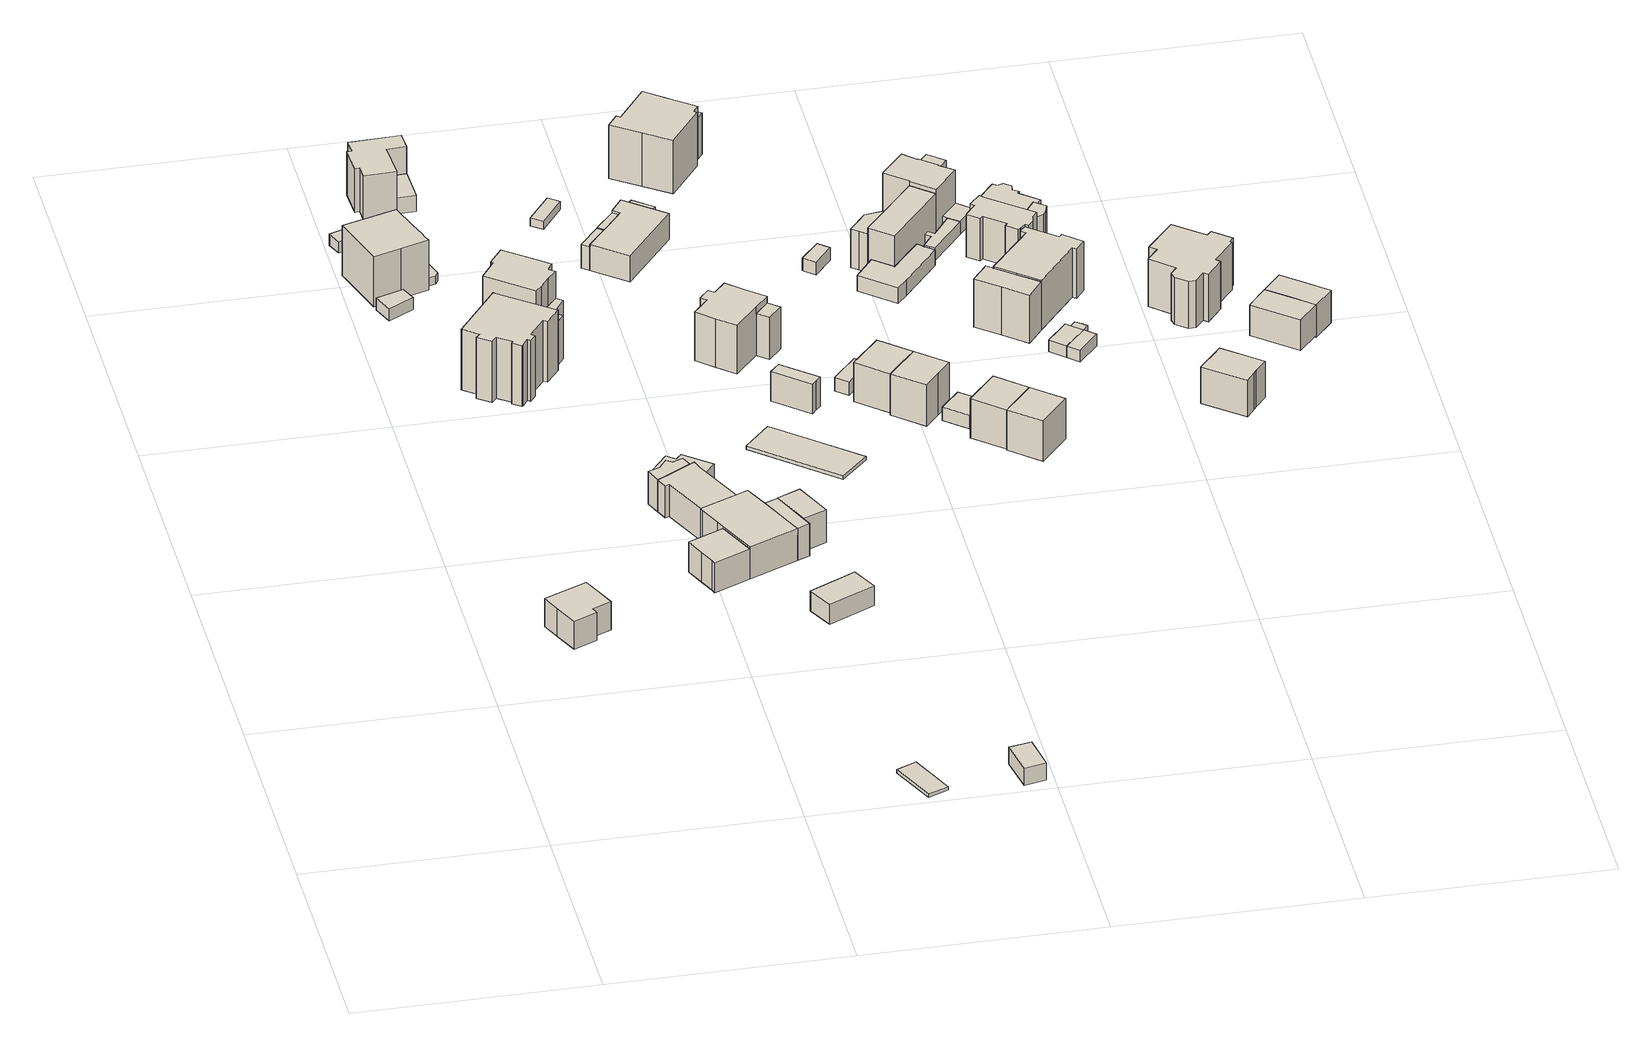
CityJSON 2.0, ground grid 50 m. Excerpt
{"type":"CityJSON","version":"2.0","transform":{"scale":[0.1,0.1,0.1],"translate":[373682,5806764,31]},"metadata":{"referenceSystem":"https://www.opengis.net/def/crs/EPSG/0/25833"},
"CityObjects":{
"building1":{"type":"Building","attributes":{"Gemeindeschluessel":"11000006","BezugspunktDach":"2200","function":"31001_1010","measuredHeight":8.53,"storeysAboveGround":1},"address":[{"country":"Germany","locality":"Berlin","thoroughfareNumber":"3A","thoroughfareName":"Machnower Straße"}],"geometry":[{"type":"Solid","lod":"1","boundaries":[[[[0,1,2,3,4,5,6,7]],[[8,9,10,11,12,13,14,15]],[[8,15,7,6]],[[9,8,6,5]],[[10,9,5,4]],[[11,10,4,3]],[[12,11,3,2]],[[13,12,2,1]],[[14,13,1,0]],[[15,14,0,7]]]]}]},
"building2":{"type":"Building","attributes":{"Gemeindeschluessel":"11000006","BezugspunktDach":"2200","function":"31001_2463","measuredHeight":2.72,"storeysAboveGround":1},"address":[{"country":"Germany","locality":"Berlin","thoroughfareNumber":"7 (1)","thoroughfareName":"Bäkestraße"}],"geometry":[{"type":"Solid","lod":"1","boundaries":[[[[16,17,18,19]],[[20,21,22,23]],[[20,23,19,18]],[[21,20,18,17]],[[22,21,17,16]],[[23,22,16,19]]]]}]},
"building3":{"type":"Building","attributes":{"Gemeindeschluessel":"11000006","BezugspunktDach":"2200","function":"31001_2463","measuredHeight":2.64,"storeysAboveGround":1},"address":[{"country":"Germany","locality":"Berlin","thoroughfareNumber":"6 (1)","thoroughfareName":"Bäkestraße"}],"geometry":[{"type":"Solid","lod":"1","boundaries":[[[[24,25,26,27]],[[28,29,30,31]],[[28,31,27,26]],[[29,28,26,25]],[[30,29,25,24]],[[31,30,24,27]]]]}]},
"building4":{"type":"Building","attributes":{"Gemeindeschluessel":"11000006","function":"31001_1010"},"address":[{"country":"Germany","locality":"Berlin","thoroughfareNumber":"7","thoroughfareName":"Bäkestraße"}],"children":["building4-1","building4-2"]},
"building4-1":{"type":"BuildingPart","attributes":{"BezugspunktDach":"2200","measuredHeight":14.32,"storeysAboveGround":2},"parents":["building4"],"geometry":[{"type":"MultiSurface","lod":"1","boundaries":[[[32,33,34,35,36,37,38,39,40]],[[41,42,43,44,45,46,47,48,49]],[[41,49,40,39]],[[42,41,39,38]],[[43,42,38,37]],[[50,51,43,37,36]],[[52,50,44,36,35]],[[46,45,35,34]],[[47,46,34,33]],[[48,47,33,32]],[[49,48,32,40]],[[44,43,51,50]],[[45,44,50,52]]]}]},
"building4-2":{"type":"BuildingPart","attributes":{"BezugspunktDach":"2200","measuredHeight":1.86,"storeysAboveGround":2},"parents":["building4"],"geometry":[{"type":"MultiSurface","lod":"1","boundaries":[[[50,52,53,54,55,56,51]],[[57,58,59,60,45,44,43]],[[57,43,51,56]],[[58,57,56,55]],[[59,58,55,54]],[[60,59,54,53]],[[45,60,53,52]],[[44,45,52,50]],[[43,44,61,50,51]]]}]},
"building5":{"type":"Building","attributes":{"Gemeindeschluessel":"11000006","BezugspunktDach":"2200","function":"31001_1010","measuredHeight":18.23,"storeysAboveGround":3},"address":[{"country":"Germany","locality":"Berlin","thoroughfareNumber":"8","thoroughfareName":"Bäkestraße"},{"country":"Germany","locality":"Berlin","thoroughfareNumber":"306","thoroughfareName":"Königsweg"}],"geometry":[{"type":"Solid","lod":"1","boundaries":[[[[62,63,64,65,66,67,68,69,70,71,72,73,74,75,76,77,78,79,80,81,82,83]],[[84,85,86,87,88,89,90,91,92,93,94,95,96,97,98,99,100,101,102,103,104,105]],[[84,105,83,82]],[[85,84,82,81]],[[86,85,81,80]],[[87,86,80,79]],[[88,87,79,78]],[[89,88,78,77]],[[90,89,77,76]],[[91,90,76,75]],[[92,91,75,74]],[[93,92,74,73]],[[94,93,73,72]],[[95,94,72,71]],[[96,95,71,70]],[[97,96,70,69]],[[98,97,69,68]],[[99,98,68,67]],[[100,99,67,66]],[[101,100,66,65]],[[102,101,65,64]],[[103,102,64,63]],[[104,103,63,62]],[[105,104,62,83]]]]}]},
"building6":{"type":"Building","attributes":{"Gemeindeschluessel":"11000006","BezugspunktDach":"2200","function":"31001_2723","measuredHeight":0.702,"storeysAboveGround":1},"address":[{"country":"Germany","locality":"Berlin","thoroughfareNumber":"63 (1)","thoroughfareName":"Kremnitzufer"}],"geometry":[{"type":"Solid","lod":"1","boundaries":[[[[106,107,108,109]],[[110,111,112,113]],[[110,113,109,108]],[[111,110,108,107]],[[112,111,107,106]],[[113,112,106,109]]]]}]},
"building7":{"type":"Building","attributes":{"Gemeindeschluessel":"11000006","BezugspunktDach":"2200","function":"31001_2463","measuredHeight":10.44,"storeysAboveGround":1},"address":[{"country":"Germany","locality":"Berlin","thoroughfareNumber":"8 (1)","thoroughfareName":"Bäkestraße"}],"geometry":[{"type":"Solid","lod":"1","boundaries":[[[[114,115,116,117]],[[118,119,120,121]],[[118,121,117,116]],[[119,118,116,115]],[[120,119,115,114]],[[121,120,114,117]]]]}]},
"building8":{"type":"Building","attributes":{"Gemeindeschluessel":"11000006","function":"31001_1010"},"address":[{"country":"Germany","locality":"Berlin","thoroughfareNumber":"6","thoroughfareName":"Bäkestraße"}],"children":["building8-1","building8-2"]},
"building8-1":{"type":"BuildingPart","attributes":{"BezugspunktDach":"2200","measuredHeight":9.93,"storeysAboveGround":2},"parents":["building8"],"geometry":[{"type":"MultiSurface","lod":"1","boundaries":[[[122,123,124,125,126,127,128,129,130,131]],[[132,133,134,135,136,137,138,139,140,141]],[[132,141,131,130]],[[133,132,130,129]],[[134,133,129,128]],[[135,134,128,127]],[[142,143,144,145,136,135,127,126]],[[137,136,126,125],[145,146,147,142]],[[138,137,125,124]],[[139,138,124,123]],[[140,139,123,122]],[[141,140,122,131]],[[145,144,143,142]],[[147,146,145,142]]]}]},
"building8-2":{"type":"BuildingPart","attributes":{"BezugspunktDach":"2200","measuredHeight":3.67,"storeysAboveGround":2},"parents":["building8"],"geometry":[{"type":"Solid","lod":"1","boundaries":[[[[147,148,143,142]],[[144,149,146,145]],[[149,144,143,148]],[[146,149,148,147]],[[145,142,143,144]],[[146,147,142,145]]]]}]},
"building9":{"type":"Building","attributes":{"Gemeindeschluessel":"11000006","BezugspunktDach":"2200","function":"31001_1000","measuredHeight":10.06,"storeysAboveGround":1},"address":[{"country":"Germany","locality":"Berlin","thoroughfareNumber":"8 (2)","thoroughfareName":"Bäkestraße"}],"geometry":[{"type":"Solid","lod":"1","boundaries":[[[[150,151,152,115,114]],[[153,154,155,156,157]],[[153,157,114,115]],[[154,153,115,152]],[[155,154,152,151]],[[156,155,151,150]],[[157,156,150,114]]]]}]},
"building10":{"type":"Building","attributes":{"Gemeindeschluessel":"11000006","function":"31001_1010"},"address":[{"country":"Germany","locality":"Berlin","thoroughfareNumber":"304","thoroughfareName":"Königsweg"}],"children":["building10-1","building10-2","building10-3"]},
"building10-1":{"type":"BuildingPart","attributes":{"BezugspunktDach":"2200","measuredHeight":14.08,"storeysAboveGround":2},"parents":["building10"],"geometry":[{"type":"MultiSurface","lod":"1","boundaries":[[[158,159,160,161,162,163,164,165,166,167,168,169]],[[170,171,172,173,174,175,176,177,178,179,180,181]],[[170,181,169,168]],[[171,170,168,167]],[[172,171,167,166]],[[173,172,166,165]],[[174,182,183,165,164]],[[175,174,164,163]],[[176,175,163,162]],[[177,176,162,161]],[[184,185,177,161,160]],[[186,184,178,160,159]],[[180,179,159,158]],[[181,180,158,169]],[[173,183,182,174,187]],[[178,177,185,184]],[[179,188,178,184,186]]]}]},
"building10-2":{"type":"BuildingPart","attributes":{"BezugspunktDach":"2200","measuredHeight":9.2,"storeysAboveGround":2},"parents":["building10"],"geometry":[{"type":"Solid","lod":"1","boundaries":[[[[182,189,190,183]],[[191,192,174,173]],[[191,173,183,190]],[[192,191,190,189]],[[174,192,189,182]],[[173,174,182,183]]]]}]},
"building10-3":{"type":"BuildingPart","attributes":{"BezugspunktDach":"2200","measuredHeight":5.92,"storeysAboveGround":2},"parents":["building10"],"geometry":[{"type":"MultiSurface","lod":"1","boundaries":[[[193,194,185,186]],[[177,195,196,179]],[[195,177,185,194]],[[196,195,194,193]],[[179,196,193,186]],[[177,178,184,185]],[[186,184,178,179]]]}]},
"building11":{"type":"Building","attributes":{"Gemeindeschluessel":"11000006","function":"31001_1010"},"address":[{"country":"Germany","locality":"Berlin","thoroughfareNumber":"307","thoroughfareName":"Königsweg"},{"country":"Germany","locality":"Berlin","thoroughfareNumber":"1, 2","thoroughfareName":"Machnower Straße"}],"children":["building11-1","building11-2","building11-3","building11-4","building11-5","building11-6","building11-7"]},
"building11-1":{"type":"BuildingPart","attributes":{"BezugspunktDach":"2200","measuredHeight":7.42,"storeysAboveGround":2},"parents":["building11"],"geometry":[{"type":"MultiSurface","lod":"1","boundaries":[[[197,198,199,200,201,202,203,204,205,206,207,208]],[[209,210,211,212,213,214,215,216,217,218,219,220]],[[210,209,207,206]],[[211,210,206,205]],[[212,211,205,204]],[[215,214,202,201]],[[221,222,215,201,200]],[[223,224,225,221,216,200,199]],[[217,226,227]],[[218,217,199,198]],[[219,218,198,197]],[[220,219,197,208]],[[208,207,209,220]],[[213,212,204,203]],[[202,214,213,203]],[[216,215,222,221]],[[217,227,224,223]],[[227,226,225,224]],[[221,225,226,216]]]}]},
"building11-2":{"type":"BuildingPart","attributes":{"BezugspunktDach":"2200","measuredHeight":7.33,"storeysAboveGround":2},"parents":["building11"],"geometry":[{"type":"MultiSurface","lod":"1","boundaries":[[[228,229,230,222,225,224,223,231]],[[217,227,226,215,232,233,234,235]],[[217,235,231,223]],[[232,215,222,230]],[[233,232,230,229]],[[234,233,229,228]],[[235,234,228,231]],[[227,217,223,224]],[[226,227,224,225]],[[215,216,221,222]],[[226,225,221,216]]]}]},
"building11-3":{"type":"BuildingPart","attributes":{"BezugspunktDach":"2200","measuredHeight":7.37,"storeysAboveGround":2},"parents":["building11"],"geometry":[{"type":"MultiSurface","lod":"1","boundaries":[[[202,236,237,238,204]],[[239,240,241,214,212]],[[239,212,204,238]],[[241,240,237,236]],[[214,241,236,202]],[[203,202,214,202,204]],[[239,238,237,240]],[[212,213,203,204]],[[213,214,202,203]]]}]},
"building11-4":{"type":"BuildingPart","attributes":{"BezugspunktDach":"2200","measuredHeight":7.4,"storeysAboveGround":2},"parents":["building11"],"geometry":[{"type":"MultiSurface","lod":"1","boundaries":[[[242,243,244,245]],[[246,247,240,239]],[[246,239,245,244]],[[247,246,244,243]],[[240,247,243,242]],[[238,237,240,242,245]],[[239,240,237,238]]]}]},
"building11-5":{"type":"BuildingPart","attributes":{"BezugspunktDach":"2200","measuredHeight":7.37,"storeysAboveGround":2},"parents":["building11"],"geometry":[{"type":"MultiSurface","lod":"1","boundaries":[[[248,249,208,207,250,251,252,253,254]],[[255,256,257,258,209,220,259,260,261]],[[257,256,252,251],[262,263,264,265]],[[258,257,263,266,267,264,251,250]],[[209,258,250,207]],[[259,220,208,249]],[[260,259,249,248]],[[261,260,248,254]],[[255,268,261,269,254,253,270]],[[256,255,253,252]],[[264,263,262,265]],[[264,267,266,263]],[[220,209,207,208]]]}]},
"building11-6":{"type":"BuildingPart","attributes":{"BezugspunktDach":"2200","measuredHeight":7.44,"storeysAboveGround":2},"parents":["building11"],"geometry":[{"type":"MultiSurface","lod":"1","boundaries":[[[271,272,273,274,275,276,277,278]],[[279,280,281,282,256,255,261,283]],[[279,283,278,277]],[[280,279,277,276]],[[284,285,286,287,281,280,276,275]],[[288,284,275,274]],[[282,281,287,289]],[[290,265,288,274,273]],[[256,282,291,289,262]],[[253,252,256,273,272]],[[254,253,272,271]],[[283,261,271,278]],[[287,286,285,284]],[[289,287,284,288]],[[262,289,291,288,265,290]],[[255,256,252,253]],[[261,255,253,254]]]}]},
"building11-7":{"type":"BuildingPart","attributes":{"BezugspunktDach":"2200","measuredHeight":3.72,"storeysAboveGround":2},"parents":["building11"],"geometry":[{"type":"MultiSurface","lod":"1","boundaries":[[[285,284,288,265,264,267,292,293,294,295,296,297,298]],[[299,300,301,302,303,304,266,263,262,289,287,286,305]],[[299,305,298,297]],[[300,299,297,296]],[[301,300,296,295]],[[302,301,295,294]],[[303,302,294,293]],[[304,303,293,292]],[[266,304,292,267]],[[305,286,285,298]],[[266,267,264,263]],[[306,262,263,264,265]],[[289,262,265,288]],[[289,291,288,284,287]],[[287,284,285,286]]]}]},
"building12":{"type":"Building","attributes":{"Gemeindeschluessel":"11000006","BezugspunktDach":"2200","function":"31001_2512","measuredHeight":4.57,"storeysAboveGround":1},"address":[{"country":"Germany","locality":"Berlin","thoroughfareNumber":"3","thoroughfareName":"Kätchenweg"}],"geometry":[{"type":"Solid","lod":"1","boundaries":[[[[307,308,309,310]],[[311,312,313,314]],[[311,314,310,309]],[[312,311,309,308]],[[313,312,308,307]],[[314,313,307,310]]]]}]},
"building13":{"type":"Building","attributes":{"Gemeindeschluessel":"11000006","BezugspunktDach":"2200","function":"31001_2724","measuredHeight":4.45,"storeysAboveGround":1},"address":[{"country":"Germany","locality":"Berlin","thoroughfareNumber":"63","thoroughfareName":"Kremnitzufer"}],"geometry":[{"type":"Solid","lod":"1","boundaries":[[[[315,316,317,318]],[[319,320,321,322]],[[319,322,318,317]],[[320,319,317,316]],[[321,320,316,315]],[[322,321,315,318]]]]}]},
"building14":{"type":"Building","attributes":{"Gemeindeschluessel":"11000006","BezugspunktDach":"2200","function":"31001_1000","measuredHeight":1.77,"storeysAboveGround":1},"address":[{"country":"Germany","locality":"Berlin","thoroughfareNumber":"302 (2)","thoroughfareName":"Königsweg"}],"geometry":[{"type":"Solid","lod":"1","boundaries":[[[[323,324,325,326]],[[327,328,329,330]],[[327,330,326,325]],[[328,327,325,324]],[[329,328,324,323]],[[330,329,323,326]]]]}]},
"building15":{"type":"Building","attributes":{"Gemeindeschluessel":"11000006","BezugspunktDach":"2200","function":"31001_1000","measuredHeight":0.86,"storeysAboveGround":2},"address":[{"country":"Germany","locality":"Berlin","thoroughfareNumber":"305A, 305B","thoroughfareName":"Königsweg"}],"geometry":[{"type":"Solid","lod":"1","boundaries":[[[[331,332,333,334]],[[335,336,337,338]],[[335,338,334,333]],[[336,335,333,332]],[[337,336,332,331]],[[338,337,331,334]]]]}]},
"building16":{"type":"Building","attributes":{"Gemeindeschluessel":"11000006","BezugspunktDach":"2200","function":"51009_1610","measuredHeight":4.58,"storeysAboveGround":0},"address":[{"country":"Germany","locality":"Berlin"}],"geometry":[{"type":"Solid","lod":"1","boundaries":[[[[339,340,341,342]],[[343,344,345,346]],[[343,346,342,341]],[[344,343,341,340]],[[345,344,340,339]],[[346,345,339,342]]]]}]},
"building17":{"type":"Building","attributes":{"Gemeindeschluessel":"11000006","function":"31001_1010"},"address":[{"country":"Germany","locality":"Berlin","thoroughfareNumber":"302","thoroughfareName":"Königsweg"}],"children":["building17-1","building17-2"]},
"building17-1":{"type":"BuildingPart","attributes":{"BezugspunktDach":"2200","measuredHeight":7.5,"storeysAboveGround":1},"parents":["building17"],"geometry":[{"type":"MultiSurface","lod":"1","boundaries":[[[347,348,349,350,351,352,353,354]],[[355,356,357,358,359,360,361,362]],[[363,364,362,354,353]],[[356,355,353,352]],[[357,356,352,351]],[[358,357,351,350]],[[359,358,350,349]],[[360,359,349,348]],[[361,360,348,347]],[[362,361,347,354]],[[355,362,364,363]]]}]},
"building17-2":{"type":"BuildingPart","attributes":{"BezugspunktDach":"2200","measuredHeight":5.4,"storeysAboveGround":1},"parents":["building17"],"geometry":[{"type":"Solid","lod":"1","boundaries":[[[[364,363,365,366]],[[367,355,362,368]],[[367,368,366,365]],[[355,367,365,363]],[[368,362,364,366]],[[362,355,363,364]]]]}]},
"building18":{"type":"Building","attributes":{"Gemeindeschluessel":"11000006","function":"31001_1010"},"address":[{"country":"Germany","locality":"Berlin","thoroughfareNumber":"303","thoroughfareName":"Königsweg"}],"children":["building18-1","building18-2"]},
"building18-1":{"type":"BuildingPart","attributes":{"BezugspunktDach":"2200","measuredHeight":14.24,"storeysAboveGround":2},"parents":["building18"],"geometry":[{"type":"MultiSurface","lod":"1","boundaries":[[[369,370,371,372,373,374,375,376,377,378,379]],[[380,381,382,383,384,385,386,387,388,389,390]],[[380,390,379,378]],[[381,380,378,377]],[[382,381,377,376]],[[383,382,376,375]],[[384,383,375,374]],[[385,384,374,373]],[[386,385,373,372]],[[391,392,372,371]],[[388,387,371,370]],[[389,388,370,369]],[[390,389,369,379]],[[387,386,392,391]]]}]},
"building18-2":{"type":"BuildingPart","attributes":{"BezugspunktDach":"2200","measuredHeight":9.67,"storeysAboveGround":2},"parents":["building18"],"geometry":[{"type":"Solid","lod":"1","boundaries":[[[[393,394,392,391]],[[386,395,396,387]],[[395,386,392,394]],[[396,395,394,393]],[[387,396,393,391]],[[391,392,386,387]]]]}]},
"building19":{"type":"Building","attributes":{"Gemeindeschluessel":"11000006","BezugspunktDach":"2200","function":"31001_1000","measuredHeight":7.23,"storeysAboveGround":1},"address":[{"country":"Germany","locality":"Berlin","thoroughfareNumber":"303 (1)","thoroughfareName":"Königsweg"}],"geometry":[{"type":"Solid","lod":"1","boundaries":[[[[397,398,399,400,401]],[[402,403,404,405,406]],[[402,406,401,400]],[[403,402,400,399]],[[404,403,399,398]],[[405,404,398,397]],[[406,405,397,401]]]]}]},
"building20":{"type":"Building","attributes":{"Gemeindeschluessel":"11000006","BezugspunktDach":"2200","function":"31001_2463","measuredHeight":2.79,"storeysAboveGround":1},"address":[{"country":"Germany","locality":"Berlin","thoroughfareNumber":"302 (1)","thoroughfareName":"Königsweg"}],"geometry":[{"type":"Solid","lod":"1","boundaries":[[[[407,408,409,410,411]],[[412,413,414,415,416]],[[412,416,411,410]],[[413,412,410,409]],[[414,413,409,408]],[[415,414,408,407]],[[416,415,407,411]]]]}]},
"building21":{"type":"Building","attributes":{"Gemeindeschluessel":"11000006","BezugspunktDach":"2200","function":"31001_2463","measuredHeight":3.2,"storeysAboveGround":1},"address":[{"country":"Germany","locality":"Berlin","thoroughfareNumber":"5 (1)","thoroughfareName":"Dorotheenstraße"}],"geometry":[{"type":"Solid","lod":"1","boundaries":[[[[417,418,419,420]],[[421,422,423,424]],[[421,424,420,419]],[[422,421,419,418]],[[423,422,418,417]],[[424,423,417,420]]]]}]},
"building22":{"type":"Building","attributes":{"Gemeindeschluessel":"11000006","function":"31001_1010"},"address":[{"country":"Germany","locality":"Berlin","thoroughfareNumber":"300","thoroughfareName":"Königsweg"}],"children":["building22-1","building22-2"]},
"building22-1":{"type":"BuildingPart","attributes":{"BezugspunktDach":"2200","measuredHeight":16.01,"storeysAboveGround":2},"parents":["building22"],"geometry":[{"type":"MultiSurface","lod":"1","boundaries":[[[425,426,427,428,429,430,431,432,433,434,435]],[[436,437,438,439,440,441,442,443,444,445,446]],[[436,446,435,434]],[[437,436,434,433]],[[438,437,433,432]],[[439,438,432,431]],[[447,448,439,431,430]],[[449,447,440,430,429]],[[442,441,429,428]],[[443,442,428,427]],[[444,443,427,426]],[[445,444,426,425]],[[446,445,425,435]],[[440,439,448,447]],[[441,440,447,449]]]}]},
"building22-2":{"type":"BuildingPart","attributes":{"BezugspunktDach":"2200","measuredHeight":9.54,"storeysAboveGround":2},"parents":["building22"],"geometry":[{"type":"MultiSurface","lod":"1","boundaries":[[[449,450,451,448]],[[452,453,441,439]],[[452,439,448,451]],[[453,452,451,450]],[[441,453,450,449]],[[439,440,447,448]],[[441,449,447,440]]]}]},
"building23":{"type":"Building","attributes":{"Gemeindeschluessel":"11000006","BezugspunktDach":"2200","function":"31001_1010","measuredHeight":11.36,"storeysAboveGround":2},"address":[{"country":"Germany","locality":"Berlin","thoroughfareNumber":"5A","thoroughfareName":"Dorotheenstraße"}],"geometry":[{"type":"Solid","lod":"1","boundaries":[[[[454,455,456,457,458]],[[459,460,461,462,463]],[[459,463,458,457]],[[460,459,457,456]],[[461,460,456,455]],[[462,461,455,454]],[[463,462,454,458]]]]}]},
"building24":{"type":"Building","attributes":{"Gemeindeschluessel":"11000006","BezugspunktDach":"2200","function":"31001_1010","measuredHeight":11.82,"storeysAboveGround":2},"address":[{"country":"Germany","locality":"Berlin","thoroughfareNumber":"5","thoroughfareName":"Dorotheenstraße"}],"geometry":[{"type":"Solid","lod":"1","boundaries":[[[[464,465,466,456,454]],[[467,468,469,470,471]],[[467,471,454,456]],[[468,467,456,466]],[[469,468,466,465]],[[470,469,465,464]],[[471,470,464,454]]]]}]},
"building25":{"type":"Building","attributes":{"Gemeindeschluessel":"11000006","BezugspunktDach":"2200","function":"31001_1000","measuredHeight":2.91,"storeysAboveGround":1},"address":[{"country":"Germany","locality":"Berlin","thoroughfareNumber":"1 (3)","thoroughfareName":"Dorotheenstraße"}],"geometry":[{"type":"Solid","lod":"1","boundaries":[[[[472,473,474,475]],[[476,477,478,479]],[[476,479,475,474]],[[477,476,474,473]],[[478,477,473,472]],[[479,478,472,475]]]]}]},
"building26":{"type":"Building","attributes":{"Gemeindeschluessel":"11000006","BezugspunktDach":"2200","function":"31001_2463","measuredHeight":3.13,"storeysAboveGround":1},"address":[{"country":"Germany","locality":"Berlin","thoroughfareNumber":"4 (1)","thoroughfareName":"Dorotheenstraße"}],"geometry":[{"type":"Solid","lod":"1","boundaries":[[[[480,481,482,483]],[[484,485,486,487]],[[484,487,483,482]],[[485,484,482,481]],[[486,485,481,480]],[[487,486,480,483]]]]}]},
"building27":{"type":"Building","attributes":{"Gemeindeschluessel":"11000006","BezugspunktDach":"2200","function":"31001_1010","measuredHeight":11.56,"storeysAboveGround":2},"address":[{"country":"Germany","locality":"Berlin","thoroughfareNumber":"4A","thoroughfareName":"Dorotheenstraße"}],"geometry":[{"type":"Solid","lod":"1","boundaries":[[[[488,489,490,491,492]],[[493,494,495,496,497]],[[493,497,492,491]],[[494,493,491,490]],[[495,494,490,489]],[[496,495,489,488]],[[497,496,488,492]]]]}]},
"building28":{"type":"Building","attributes":{"Gemeindeschluessel":"11000006","BezugspunktDach":"2200","function":"31001_1010","measuredHeight":11.71,"storeysAboveGround":2},"address":[{"country":"Germany","locality":"Berlin","thoroughfareNumber":"4","thoroughfareName":"Dorotheenstraße"}],"geometry":[{"type":"Solid","lod":"1","boundaries":[[[[498,499,490,488]],[[500,501,502,503]],[[500,503,488,490]],[[501,500,490,499]],[[502,501,499,498]],[[503,502,498,488]]]]}]},
"building29":{"type":"Building","attributes":{"Gemeindeschluessel":"11000006","BezugspunktDach":"2200","function":"31001_2400","measuredHeight":3.67,"storeysAboveGround":1},"address":[{"country":"Germany","locality":"Berlin","thoroughfareNumber":"1 (1)","thoroughfareName":"Dorotheenstraße"}],"geometry":[{"type":"Solid","lod":"1","boundaries":[[[[504,505,506,507,508,509,510,511]],[[512,513,514,515,516,517,518,519]],[[512,519,511,510]],[[513,512,510,509]],[[514,513,509,508]],[[515,514,508,507]],[[516,515,507,506]],[[517,516,506,505]],[[518,517,505,504]],[[519,518,504,511]]]]}]},
"building30":{"type":"Building","attributes":{"Gemeindeschluessel":"11000006","function":"31001_1010"},"address":[{"country":"Germany","locality":"Berlin","thoroughfareNumber":"1","thoroughfareName":"Dorotheenstraße"},{"country":"Germany","locality":"Berlin","thoroughfareNumber":"301","thoroughfareName":"Königsweg"}],"children":["building30-1","building30-2","building30-3","building30-4"]},
"building30-1":{"type":"BuildingPart","attributes":{"BezugspunktDach":"2200","measuredHeight":13.83,"storeysAboveGround":3},"parents":["building30"],"geometry":[{"type":"MultiSurface","lod":"1","boundaries":[[[520,521,522,523,524,525,526,527,528,529]],[[530,531,532,533,534,535,536,537,538,539]],[[530,539,529,528]],[[531,530,528,527]],[[532,531,527,526]],[[540,541,542,543,526,525]],[[534,533,525,524]],[[535,534,524,523]],[[536,535,523,522]],[[537,544,545,546,522,521]],[[538,537,521,520]],[[539,538,520,529]],[[533,547,542,541,540]],[[547,532,543,542,548]],[[549,545,544,537]],[[536,546,545,549]]]}]},
"building30-2":{"type":"BuildingPart","attributes":{"BezugspunktDach":"2200","measuredHeight":9.33,"storeysAboveGround":3},"parents":["building30"],"geometry":[{"type":"Solid","lod":"1","boundaries":[[[[550,551,552,553,554,555]],[[556,557,558,559,560,561]],[[556,561,555,554]],[[557,556,554,553]],[[558,557,553,552]],[[560,559,551,550]],[[561,560,550,555]],[[559,558,552,551]]]]}]},
"building30-3":{"type":"BuildingPart","attributes":{"BezugspunktDach":"2200","measuredHeight":11.17,"storeysAboveGround":3},"parents":["building30"],"geometry":[{"type":"MultiSurface","lod":"1","boundaries":[[[562,546,545,544,563,564]],[[558,537,549,536,565,559]],[[558,552,551,564,563]],[[537,558,563,544]],[[565,536,546,562]],[[559,565,562,564]],[[559,551,552,558]],[[549,537,544,545]],[[545,546,536,549]]]}]},
"building30-4":{"type":"BuildingPart","attributes":{"BezugspunktDach":"2200","measuredHeight":11.8,"storeysAboveGround":3},"parents":["building30"],"geometry":[{"type":"Solid","lod":"1","boundaries":[[[[542,541,566,567,568,543]],[[569,570,571,533,547,532]],[[569,532,543,568]],[[570,569,568,567]],[[571,570,567,566]],[[533,571,566,541]],[[547,533,541,542]],[[532,547,542,543]]]]}]},
"building31":{"type":"Building","attributes":{"Gemeindeschluessel":"11000006","function":"31001_1000"},"address":[{"country":"Germany","locality":"Berlin","thoroughfareNumber":"1 (2)","thoroughfareName":"Dorotheenstraße"}],"children":["building31-1","building31-2"]},
"building31-1":{"type":"BuildingPart","attributes":{"BezugspunktDach":"2200","measuredHeight":3.56,"storeysAboveGround":1},"parents":["building31"],"geometry":[{"type":"MultiSurface","lod":"1","boundaries":[[[572,573,574,575,576,577,578,579,580,581]],[[582,583,584,585,586,587,588,589,590,591]],[[582,591,581,580]],[[583,582,580,579]],[[584,583,579,578]],[[585,584,578,577]],[[586,585,577,576]],[[589,588,574,573]],[[590,589,573,572]],[[591,590,572,581]],[[587,586,576,575]],[[587,592,575,574,588]]]}]},
"building31-2":{"type":"BuildingPart","attributes":{"BezugspunktDach":"2200","measuredHeight":2.94,"storeysAboveGround":1},"parents":["building31"],"geometry":[{"type":"MultiSurface","lod":"1","boundaries":[[[593,594,595,596,597]],[[598,599,588,586,600]],[[598,600,597,596]],[[599,598,596,595]],[[588,599,595,594]],[[576,575,574,594,593]],[[600,586,593,597]],[[586,587,575,576]],[[587,588,574,575]]]}]},
"building32":{"type":"Building","attributes":{"Gemeindeschluessel":"11000006","function":"31001_1022"},"address":[{"country":"Germany","locality":"Berlin","thoroughfareNumber":"2 (1)","thoroughfareName":"Dorotheenstraße"}],"children":["building32-1","building32-2"]},
"building32-1":{"type":"BuildingPart","attributes":{"BezugspunktDach":"2200","measuredHeight":13.32,"storeysAboveGround":2},"parents":["building32"],"geometry":[{"type":"MultiSurface","lod":"1","boundaries":[[[601,602,603,604,605,606,607,608,609,610,611,612,613]],[[614,615,616,617,618,619,620,621,622,623,624,625,626]],[[614,626,613,612]],[[615,614,612,611]],[[616,615,611,610]],[[617,616,610,609]],[[618,617,609,608]],[[619,618,608,607]],[[620,619,607,606]],[[621,620,606,605]],[[622,621,605,604]],[[623,622,604,603]],[[624,623,603,602]],[[627,628,602,601]],[[626,629,630,627,601,613]],[[631,632,633,631,634]],[[625,624,628,627]],[[632,631,630,629,626]],[[634,631,633,625,627,630]]]}]},
"building32-2":{"type":"BuildingPart","attributes":{"BezugspunktDach":"2200","measuredHeight":13.51,"storeysAboveGround":2},"parents":["building32"],"geometry":[{"type":"MultiSurface","lod":"1","boundaries":[[[635,636,628,630,629,637,638]],[[639,626,631,624,640,641,642]],[[639,642,638,637]],[[626,639,637,629]],[[643,625,644]],[[640,624,628,636]],[[641,640,636,635]],[[642,641,635,638]],[[631,626,629,630]],[[624,644,625,627,628,645]],[[631,630,627,646,625,643]]]}]},
"building33":{"type":"Building","attributes":{"Gemeindeschluessel":"11000006","BezugspunktDach":"2200","function":"31001_2463","measuredHeight":2.73,"storeysAboveGround":1},"address":[{"country":"Germany","locality":"Berlin","thoroughfareNumber":"2 (2)","thoroughfareName":"Dorotheenstraße"}],"geometry":[{"type":"Solid","lod":"1","boundaries":[[[[647,648,649,650,651,652]],[[653,654,655,656,657,658]],[[653,658,652,651]],[[654,653,651,650]],[[655,654,650,649]],[[656,655,649,648]],[[657,656,648,647]],[[658,657,647,652]]]]}]},
"building34":{"type":"Building","attributes":{"Gemeindeschluessel":"11000006","BezugspunktDach":"2200","function":"31001_2463","measuredHeight":2.73,"storeysAboveGround":1},"address":[{"country":"Germany","locality":"Berlin","thoroughfareNumber":"3 (1)","thoroughfareName":"Dorotheenstraße"}],"geometry":[{"type":"Solid","lod":"1","boundaries":[[[[659,660,649,648,647]],[[656,655,661,662,657]],[[656,657,647,648]],[[655,656,648,649]],[[661,655,649,660]],[[662,661,660,659]],[[657,662,659,647]]]]}]},
"building35":{"type":"Building","attributes":{"Gemeindeschluessel":"11000006","BezugspunktDach":"2200","function":"31001_1000","measuredHeight":2.35,"storeysAboveGround":1},"address":[{"country":"Germany","locality":"Berlin","thoroughfareNumber":"2 (3)","thoroughfareName":"Dorotheenstraße"}],"geometry":[{"type":"Solid","lod":"1","boundaries":[[[[649,663,664,665,650]],[[666,667,668,669,670]],[[666,670,650,665]],[[667,666,665,664]],[[668,667,664,663]],[[669,668,663,649]],[[670,669,649,650]]]]}]},
"building36":{"type":"Building","attributes":{"Gemeindeschluessel":"11000006","function":"31001_1022"},"address":[{"country":"Germany","locality":"Berlin","thoroughfareNumber":"2","thoroughfareName":"Dorotheenstraße"}],"children":["building36-1","building36-2","building36-3"]},
"building36-1":{"type":"BuildingPart","attributes":{"BezugspunktDach":"2200","measuredHeight":11.59,"storeysAboveGround":2},"parents":["building36"],"geometry":[{"type":"MultiSurface","lod":"1","boundaries":[[[671,672,673,674,675,676,677,678,679,680,681,682,683,684,685,686,687,688]],[[689,690,691,692,693,694,695,696,697,698,699,700,701,702,703,704,705,706]],[[689,706,688,687]],[[690,689,687,686]],[[691,690,686,685]],[[692,691,685,684]],[[707,708,684,683]],[[694,709,710,711,712,713,707,693,683,682]],[[695,694,682,681]],[[696,695,681,680]],[[697,696,680,679]],[[698,697,679,678]],[[699,698,678,677]],[[700,699,677,676]],[[701,700,676,675]],[[702,701,675,674]],[[703,702,674,673]],[[704,703,673,672]],[[705,704,672,671]],[[706,705,671,688]],[[693,692,708,707]],[[712,714,715,713]],[[693,707,713,715]],[[711,710,709,694,714]]]}]},
"building36-2":{"type":"BuildingPart","attributes":{"BezugspunktDach":"2200","measuredHeight":9.13,"storeysAboveGround":2},"parents":["building36"],"geometry":[{"type":"MultiSurface","lod":"1","boundaries":[[[708,713,712,716,717,718,719,720,721,722,723,724,725,726]],[[727,728,729,730,731,732,733,734,735,736,714,715,692,737]],[[727,737,726,725]],[[728,727,725,724]],[[729,728,724,723]],[[730,729,723,722]],[[731,730,722,721]],[[732,731,721,720]],[[733,732,720,719]],[[734,733,719,718]],[[735,734,718,717]],[[736,735,717,716]],[[737,692,708,726]],[[714,736,716,712]],[[715,714,712,713]],[[693,707,708,692,738]],[[715,713,707,693]]]}]},
"building36-3":{"type":"BuildingPart","attributes":{"BezugspunktDach":"2200","measuredHeight":8.77,"storeysAboveGround":2},"parents":["building36"],"geometry":[{"type":"MultiSurface","lod":"1","boundaries":[[[709,739,740,741,742,710]],[[736,743,744,745,694,714]],[[716,712,710,742]],[[743,736,742,741]],[[744,743,741,740]],[[745,744,740,739]],[[694,745,739,709]],[[736,714,712,716]],[[712,714,694,709,710]]]}]},
"building37":{"type":"Building","attributes":{"Gemeindeschluessel":"11000006","BezugspunktDach":"2200","function":"31001_1010","measuredHeight":10.59,"storeysAboveGround":2},"address":[{"country":"Germany","locality":"Berlin","thoroughfareNumber":"3A","thoroughfareName":"Dorotheenstraße"}],"geometry":[{"type":"Solid","lod":"1","boundaries":[[[[746,747,748,749,750,751,752,753]],[[754,755,756,757,758,759,760,761]],[[754,761,753,752]],[[755,754,752,751]],[[756,755,751,750]],[[757,756,750,749]],[[758,757,749,748]],[[759,758,748,747]],[[760,759,747,746]],[[761,760,746,753]]]]}]},
"building38":{"type":"Building","attributes":{"Gemeindeschluessel":"11000006","BezugspunktDach":"2200","function":"31001_1010","measuredHeight":10.88,"storeysAboveGround":2},"address":[{"country":"Germany","locality":"Berlin","thoroughfareNumber":"3","thoroughfareName":"Dorotheenstraße"}],"geometry":[{"type":"Solid","lod":"1","boundaries":[[[[762,763,764,765,766,767,768,769,770,771,772,773,774,775,776,777,778,779]],[[780,781,782,783,784,785,786,787,788,789,790,791,792,793,794,795,796,797]],[[780,797,779,778]],[[781,780,778,777]],[[782,781,777,776]],[[783,782,776,775]],[[784,783,775,774]],[[785,784,774,773]],[[786,785,773,772]],[[787,786,772,771]],[[788,787,771,770]],[[789,788,770,769]],[[790,789,769,768]],[[791,790,768,767]],[[792,791,767,766]],[[793,792,766,765]],[[794,793,765,764]],[[795,794,764,763]],[[796,795,763,762]],[[797,796,762,779]]]]}]},
"building39":{"type":"Building","attributes":{"Gemeindeschluessel":"11000006","BezugspunktDach":"2200","function":"31001_1010","measuredHeight":9.43,"storeysAboveGround":2},"address":[{"country":"Germany","locality":"Berlin","thoroughfareNumber":"3B","thoroughfareName":"Dorotheenstraße"}],"geometry":[{"type":"Solid","lod":"1","boundaries":[[[[798,799,800,801,802]],[[803,804,805,806,807]],[[803,807,802,801]],[[804,803,801,800]],[[805,804,800,799]],[[806,805,799,798]],[[807,806,798,802]]]]}]},
"building40":{"type":"Building","attributes":{"Gemeindeschluessel":"11000006","BezugspunktDach":"2200","function":"31001_1010","measuredHeight":9.84,"storeysAboveGround":2},"address":[{"country":"Germany","locality":"Berlin","thoroughfareNumber":"3C","thoroughfareName":"Dorotheenstraße"}],"geometry":[{"type":"Solid","lod":"1","boundaries":[[[[799,808,809,810,801]],[[811,812,813,814,815]],[[811,815,801,810]],[[812,811,810,809]],[[813,812,809,808]],[[814,813,808,799]],[[815,814,799,801]]]]}]}
},
"vertices":[
[160,705,78],[183,654,78],[232,676,78],[226,689,78],[266,707,78],[250,745,78],[233,783,78],[143,744,78],[233,783,13],[250,745,13],[266,707,13],[226,689,13],[232,676,13],[183,654,13],[160,705,13],[143,744,13],
[70,1866,34],[123,1896,34],[110,1928,34],[53,1909,34],[110,1928,6],[123,1896,6],[70,1866,6],[53,1909,6],
[21,2111,38],[77,2132,38],[66,2162,38],[9,2141,38],[66,2162,12],[77,2132,12],[21,2111,12],[9,2141,12],
[50,1920,122],[108,1938,122],[166,1956,122],[162,1967,122],[157,1984,122],[146,2015,122],[127,2074,122],[70,2057,122],[13,2040,122],[70,2057,7],[127,2074,7],[146,2015,7],[157,1984,7],[162,1967,7],[166,1956,7],[108,1938,7],[50,1920,7],[13,2040,7],[157,1984,26],[146,2015,26],[162,1967,26],
[184,1974,26],[190,1983,26],[180,2016,26],[167,2022,26],[167,2022,7],[180,2016,7],[190,1983,7],[184,1974,7],[157,1984,10],
[184,1557,159],[175,1547,159],[202,1527,159],[213,1539,159],[241,1519,159],[238,1514,159],[256,1501,159],[258,1503,159],[270,1520,159],[276,1515,159],[288,1530,159],[280,1537,159],[313,1579,159],[321,1575,159],[349,1610,159],[345,1613,159],[341,1616,159],[297,1650,159],[242,1692,159],[239,1695,159],[154,1583,159],[153,1582,159],[154,1583,19],[239,1695,19],[242,1692,19],[297,1650,19],[341,1616,19],[345,1613,19],[349,1610,19],[321,1575,19],[313,1579,19],[280,1537,19],[288,1530,19],[276,1515,19],[270,1520,19],[258,1503,19],[256,1501,19],[238,1514,19],[241,1519,19],[213,1539,19],[202,1527,19],[175,1547,19],[184,1557,19],[153,1582,19],
[747,10,18],[789,28,18],[746,126,18],[704,107,18],[746,126,10],[789,28,10],[747,10,10],[704,107,10],
[297,1650,124],[313,1670,124],[257,1713,124],[242,1692,124],[257,1713,20],[313,1670,20],[297,1650,20],[242,1692,20],
[76,2225,125],[86,2226,125],[87,2198,125],[154,2201,125],[150,2280,125],[190,2282,125],[188,2323,125],[82,2319,125],[83,2288,125],[74,2288,125],[83,2288,25],[82,2319,25],[188,2323,25],[190,2282,25],[150,2280,25],[154,2201,25],[87,2198,25],[86,2226,25],[76,2225,25],[74,2288,25],[150,2280,63],[190,2282,63],[190,2282,26],[150,2280,26],[154,2201,26],[154,2201,63],
[193,2203,63],[193,2203,26],
[345,1613,124],[366,1641,124],[318,1677,124],[313,1670,24],[318,1677,24],[366,1641,24],[345,1613,24],[297,1650,24],
[330,1727,130],[344,1743,130],[362,1765,130],[381,1787,130],[368,1797,130],[379,1814,130],[352,1836,130],[293,1882,130],[265,1845,130],[270,1841,130],[268,1839,130],[240,1799,130],[268,1839,13],[270,1841,13],[265,1845,13],[293,1882,13],[352,1836,13],[379,1814,13],[368,1797,13],[381,1787,13],[362,1765,13],[344,1743,13],[330,1727,13],[240,1799,13],[352,1836,106],[293,1882,106],[362,1765,68],[381,1787,68],[344,1743,68],[351,1836,13],[348,1748,13],
[362,1849,106],[302,1894,106],[302,1894,13],[362,1849,13],
[362,1730,68],[394,1776,68],[394,1776,13],[362,1730,13],
[501,969,89],[521,923,89],[528,906,89],[561,832,89],[564,824,89],[667,870,89],[664,876,89],[623,969,89],[603,1013,89],[600,1020,89],[575,1009,89],[498,976,89],[575,1009,15],[600,1020,15],[603,1013,15],[623,969,15],[664,876,15],[667,870,15],[564,824,15],[561,832,15],[528,906,15],[521,923,15],[501,969,15],[498,976,15],[561,832,84],[564,824,84],[528,906,84],[546,865,84],[560,833,84],[560,833,15],[546,865,15],
[471,832,84],[485,800,84],[488,791,84],[453,873,84],[488,791,15],[485,800,15],[471,832,15],[453,873,15],
[693,881,89],[685,899,89],[651,981,89],[651,981,15],[685,899,15],[693,881,15],
[685,899,90],[734,921,90],[699,1002,90],[651,981,90],[699,1002,15],[734,921,15],
[448,1068,89],[456,1071,89],[526,1118,89],[519,1138,89],[509,1132,89],[446,1095,89],[438,1091,89],[446,1095,15],[509,1132,15],[519,1138,15],[526,1118,15],[456,1071,15],[448,1068,15],[438,1091,15],[509,1132,22],[519,1138,22],[519,1138,59],[509,1132,59],[526,1118,22],[526,1118,59],[446,1094,15],[438,1091,52],[446,1095,47],
[438,1091,90],[446,1095,90],[509,1132,90],[500,1154,90],[478,1145,90],[466,1154,90],[450,1132,90],[425,1122,90],[450,1132,15],[466,1154,15],[478,1145,15],[500,1154,15],[425,1122,15],[478,1145,59],[466,1154,59],[466,1154,22],[478,1145,22],[500,1154,59],[500,1154,22],[509,1132,50],[500,1154,50],
[549,1129,59],[544,1143,59],[565,1168,59],[509,1214,59],[497,1200,59],[479,1215,59],[443,1171,59],[479,1215,22],[497,1200,22],[509,1214,22],[565,1168,22],[544,1143,22],[549,1129,22],[443,1171,22],[509,1132,46],
[683,640,59],[780,687,59],[753,742,59],[656,694,59],[753,742,13],[780,687,13],[683,640,13],[656,694,13],
[937,21,45],[983,31,45],[970,109,45],[923,100,45],[970,109,6],[983,31,6],[937,21,6],[923,100,6],
[422,2099,39],[468,2161,39],[446,2179,39],[399,2116,39],[446,2179,21],[468,2161,21],[422,2099,21],[399,2116,21],
[810,1124,27],[867,1182,27],[703,1325,27],[648,1266,27],[703,1325,19],[867,1182,19],[810,1124,19],[648,1266,19],
[522,1989,76],[560,2036,76],[546,2047,76],[507,2002,76],[546,2047,34],[560,2036,34],[522,1989,34],[507,2002,34],
[548,1884,81],[652,2014,81],[586,2067,81],[570,2080,81],[546,2047,81],[560,2036,81],[522,1989,81],[480,1939,81],[522,1989,21],[560,2036,21],[546,2047,21],[570,2080,21],[586,2067,21],[652,2014,21],[548,1884,21],[480,1939,21],[522,1989,75],[480,1939,75],
[507,2002,75],[465,1951,75],[507,2002,21],[465,1951,21],
[647,1551,137],[683,1519,137],[732,1576,137],[760,1608,137],[724,1639,137],[689,1670,137],[664,1642,137],[653,1652,137],[633,1629,137],[645,1619,137],[612,1582,137],[645,1619,25],[633,1629,25],[653,1652,25],[664,1642,25],[689,1670,25],[724,1639,25],[760,1608,25],[732,1576,25],[683,1519,25],[647,1551,25],[612,1582,25],[732,1576,122],[760,1608,122],
[755,1556,122],[783,1588,122],[783,1588,25],[755,1556,25],
[798,1358,89],[808,1370,89],[818,1381,89],[748,1441,89],[728,1419,89],[748,1441,21],[818,1381,21],[808,1370,21],[798,1358,21],[728,1419,21],
[621,2056,57],[638,2079,57],[597,2111,57],[588,2101,57],[578,2090,57],[588,2101,33],[597,2111,33],[638,2079,33],[621,2056,33],[578,2090,33],
[879,1403,56],[929,1460,56],[905,1481,56],[855,1424,56],[905,1481,24],[929,1460,24],[879,1403,24],[855,1424,24],
[635,2192,155],[689,2154,155],[754,2240,155],[748,2246,155],[759,2262,155],[712,2298,155],[709,2300,155],[665,2335,155],[606,2255,155],[598,2260,155],[578,2232,155],[598,2260,32],[606,2255,32],[665,2335,32],[709,2300,32],[712,2298,32],[759,2262,32],[748,2246,32],[754,2240,32],[689,2154,32],[635,2192,32],[578,2232,32],[712,2298,128],[709,2300,128],[759,2262,128],
[771,2278,128],[720,2315,128],[720,2315,32],[771,2278,32],
[944,1326,115],[974,1360,115],[1004,1394,115],[943,1447,115],[883,1379,115],[943,1447,25],[1004,1394,25],[974,1360,25],[944,1326,25],[883,1379,25],
[1005,1273,115],[1035,1308,115],[1064,1342,115],[1004,1394,20],[1064,1342,20],[1035,1308,20],[1005,1273,20],[944,1326,20],
[898,1807,69],[935,1852,69],[913,1871,69],[875,1827,69],[913,1871,40],[935,1852,40],[898,1807,40],[875,1827,40],
[1084,1244,53],[1124,1290,53],[1078,1329,53],[1038,1284,53],[1078,1329,22],[1124,1290,22],[1084,1244,22],[1038,1284,22],
[1138,1157,115],[1168,1191,115],[1197,1225,115],[1137,1278,115],[1078,1210,115],[1137,1278,24],[1197,1225,24],[1168,1191,24],[1138,1157,24],[1078,1210,24],
[1199,1104,115],[1258,1172,115],[1197,1225,22],[1258,1172,22],[1199,1104,22],[1138,1157,22],
[1034,1685,70],[1056,1710,70],[1131,1802,70],[1113,1817,70],[1101,1829,70],[1043,1760,70],[1004,1793,70],[966,1744,70],[1004,1793,34],[1043,1760,34],[1101,1829,34],[1113,1817,34],[1131,1802,34],[1056,1710,34],[1034,1685,34],[966,1744,34],
[1107,1928,151],[1107,1927,151],[1151,1889,151],[1201,1948,151],[1172,1970,151],[1173,1972,151],[1138,2001,151],[1137,1999,151],[1111,2024,151],[1062,1966,151],[1111,2024,38],[1137,1999,38],[1138,2001,38],[1173,1972,38],[1172,1970,38],[1201,1948,38],[1151,1889,38],[1107,1927,38],[1107,1928,38],[1062,1966,38],[1173,1972,124],[1173,1972,141],[1172,1973,141],[1138,2001,141],[1107,1927,141],[1129,1908,141],[1151,1889,141],[1172,1973,38],[1172,1973,85],[1129,1908,38],
[983,1810,127],[998,1798,127],[1061,1873,127],[1033,1869,127],[1005,1865,127],[969,1822,127],[1005,1865,38],[1033,1869,38],[1061,1873,38],[998,1798,38],[983,1810,38],[969,1822,38],
[1043,1760,141],[1061,1873,141],[998,1798,141],[1043,1760,38],
[1194,1999,141],[1161,2028,141],[1149,2014,141],[1149,2014,38],[1161,2028,38],[1194,1999,38],
[1122,1810,74],[1131,1802,74],[1197,1882,74],[1187,1891,74],[1176,1900,74],[1141,1852,74],[1129,1863,74],[1121,1853,74],[1132,1843,74],[1113,1817,74],[1132,1843,45],[1121,1853,45],[1129,1863,45],[1141,1852,45],[1176,1900,45],[1187,1891,45],[1197,1882,45],[1131,1802,45],[1122,1810,45],[1113,1817,45],[1187,1891,62],
[1176,1900,75],[1197,1882,75],[1230,1922,75],[1201,1948,75],[1167,1908,75],[1201,1948,45],[1230,1922,45],[1167,1908,45],
[1247,1581,142],[1288,1548,142],[1369,1648,142],[1377,1642,142],[1396,1666,142],[1359,1698,142],[1353,1691,142],[1345,1698,142],[1301,1734,142],[1295,1739,142],[1283,1727,142],[1293,1717,142],[1207,1614,142],[1293,1717,28],[1283,1727,28],[1295,1739,28],[1301,1734,28],[1345,1698,28],[1353,1691,28],[1359,1698,28],[1396,1666,28],[1377,1642,28],[1369,1648,28],[1288,1548,28],[1247,1581,28],[1207,1614,28],[1247,1581,139],[1288,1548,139],[1207,1614,139],[1241,1586,139],[1241,1586,28],[1217,1605,28],[1242,1585,28],[1241,1586,76],
[1209,1545,139],[1256,1506,139],[1194,1624,139],[1162,1584,139],[1194,1624,28],[1256,1506,28],[1209,1545,28],[1162,1584,28],[1245,1582,28],[1271,1562,28],[1288,1548,74],[1247,1581,54],
[1316,1443,55],[1355,1487,55],[1359,1491,55],[1338,1510,55],[1329,1519,55],[1286,1470,55],[1329,1519,28],[1338,1510,28],[1359,1491,28],[1355,1487,28],[1316,1443,28],[1286,1470,28],
[1338,1422,55],[1381,1471,55],[1381,1471,28],[1338,1422,28],
[1370,1504,55],[1360,1513,55],[1348,1522,55],[1348,1522,32],[1360,1513,32],[1370,1504,32],[1359,1491,32],[1338,1510,32],
[1215,1777,147],[1221,1783,147],[1262,1749,147],[1257,1743,147],[1279,1724,147],[1283,1727,147],[1285,1729,147],[1295,1739,147],[1301,1734,147],[1312,1747,147],[1315,1762,147],[1326,1776,147],[1235,1851,147],[1229,1857,147],[1206,1831,147],[1214,1825,147],[1197,1804,147],[1191,1797,147],[1197,1804,49],[1214,1825,49],[1206,1831,49],[1229,1857,49],[1235,1851,49],[1326,1776,49],[1315,1762,49],[1312,1747,49],[1301,1734,49],[1295,1739,49],[1285,1729,49],[1283,1727,49],[1279,1724,49],[1257,1743,49],[1262,1749,49],[1221,1783,49],[1215,1777,49],[1191,1797,49],[1235,1851,122],[1229,1857,122],[1326,1776,137],[1305,1793,137],[1305,1793,85],[1305,1793,122],[1261,1829,122],[1305,1793,49],[1261,1829,49],
[1330,1828,122],[1350,1855,122],[1311,1887,122],[1315,1892,122],[1312,1895,122],[1303,1901,122],[1305,1915,122],[1291,1926,122],[1278,1922,122],[1270,1928,122],[1218,1865,122],[1270,1928,49],[1278,1922,49],[1291,1926,49],[1305,1915,49],[1303,1901,49],[1312,1895,49],[1315,1892,49],[1311,1887,49],[1350,1855,49],[1330,1828,49],[1218,1865,49],[1229,1856,49],
[1341,1781,137],[1347,1791,137],[1353,1810,137],[1330,1828,137],[1353,1810,49],[1347,1791,49],[1341,1781,49],
[1615,1168,112],[1633,1191,112],[1638,1198,112],[1662,1227,112],[1585,1290,112],[1561,1261,112],[1555,1255,112],[1536,1233,112],[1555,1255,28],[1561,1261,28],[1585,1290,28],[1662,1227,28],[1638,1198,28],[1633,1191,28],[1615,1168,28],[1536,1233,28],
[1541,1488,175],[1528,1472,175],[1531,1457,175],[1555,1438,175],[1570,1438,175],[1588,1461,175],[1597,1453,175],[1629,1493,175],[1621,1502,175],[1665,1554,175],[1662,1558,175],[1670,1569,175],[1633,1600,175],[1623,1590,175],[1562,1640,175],[1504,1571,175],[1518,1559,175],[1494,1530,175],[1518,1559,66],[1504,1571,66],[1562,1640,66],[1623,1590,66],[1633,1600,66],[1670,1569,66],[1662,1558,66],[1665,1554,66],[1621,1502,66],[1629,1493,66],[1597,1453,66],[1588,1461,66],[1570,1438,66],[1555,1438,66],[1531,1457,66],[1528,1472,66],[1541,1488,66],[1494,1530,66],
[1752,1324,133],[1792,1370,133],[1749,1406,133],[1705,1442,133],[1666,1396,133],[1705,1442,62],[1749,1406,62],[1792,1370,62],[1752,1324,62],[1666,1396,62],
[1830,1414,133],[1786,1451,133],[1743,1487,133],[1743,1487,58],[1786,1451,58],[1830,1414,58],[1792,1370,58],[1705,1442,58]
]}
